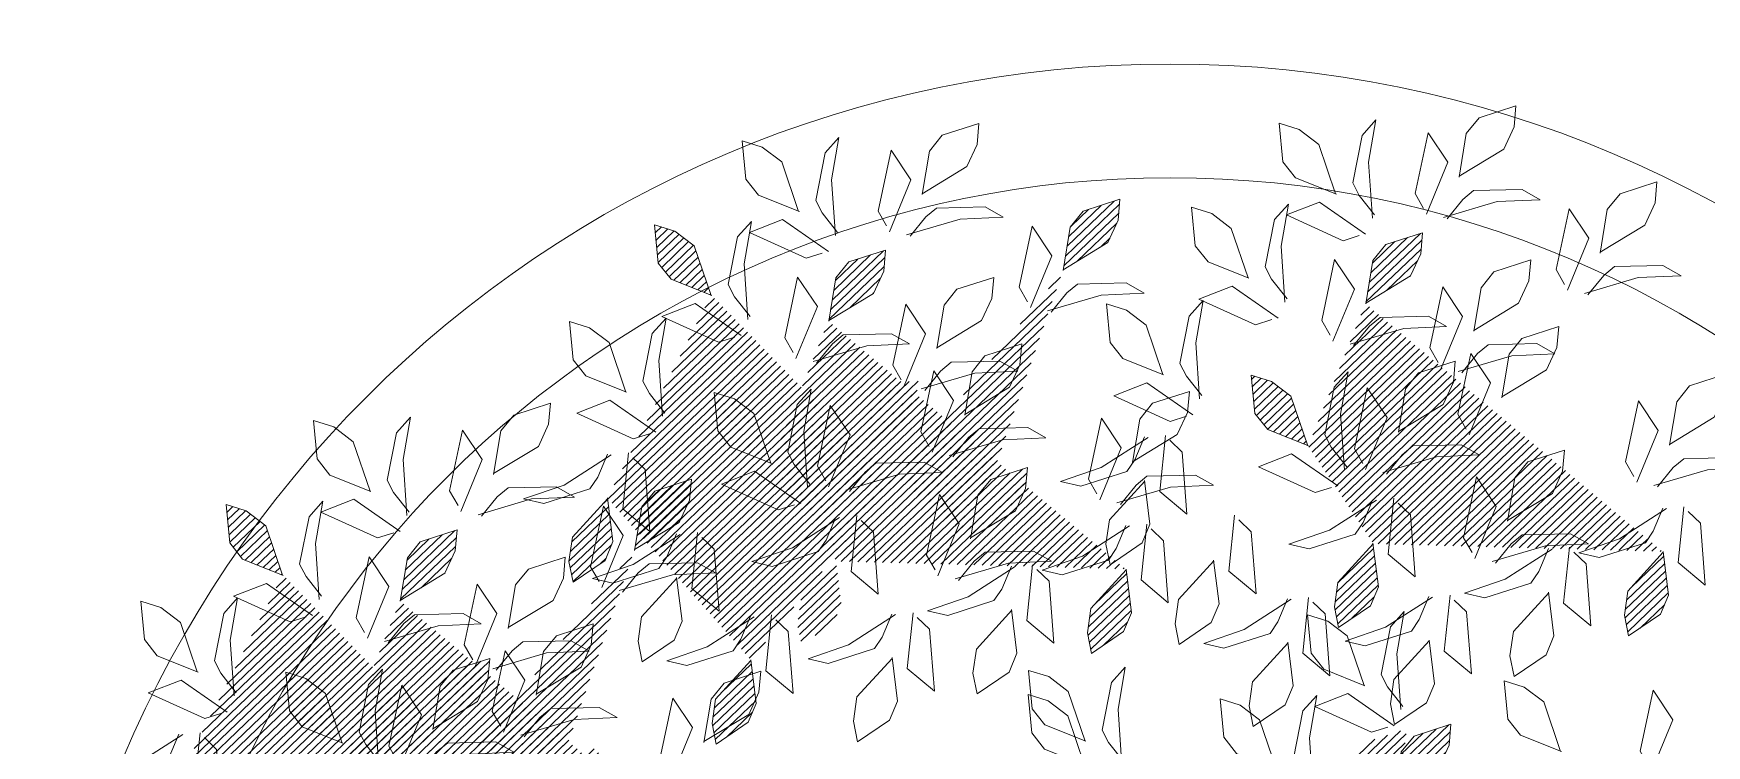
# Model space of a CAD drawing. Header units: millimetres. Extents: x 29001 to 40804, y -8833 to -5892.
# Drawn here: x 30751.63 to 30781.07, y -8587.97 to -8575.45 of the extents above; entities that cross this region are included whole.
import ezdxf

# ---------------------------------------------------------------- set-up
doc = ezdxf.new("R2010")
doc.units = ezdxf.units.MM
doc.layers.get('0').update_dxf_attribs({"lineweight": 0})
for name, color, linetype, lineweight in [('250', 250, 'Continuous', 0), ('Auto_Tefriş', 32, 'Continuous', 0), ('saksı', 180, 'Continuous', 0)]:
    doc.layers.add(name, color=color, linetype=linetype, lineweight=lineweight)
pattern_1 = [(45, (-1654802.583758, 54995.853821), (-0.0105615167031, 0.0105615167031), [])]
pattern_2 = [(45, (-1654801.513832, 54996.583929), (-0.0105615167031, 0.0105615167031), [])]

# ---------------------------------------------------------------- blocks, each defined once
blk = doc.blocks.new('U1')
at = {"lineweight": 0}
h = blk.add_hatch(dxfattribs=at)
h.set_pattern_fill('ANSI31', color=63, scale=0.11949, style=0)
h.set_pattern_definition(pattern_2)
edge = h.paths.add_edge_path()
edge.add_line((-2359702.9032, 78422.6832), (-2359702.8873, 78422.7934))
edge.add_line((-2359702.8873, 78422.7934), (-2359702.8553, 78422.8342))
edge.add_line((-2359702.8553, 78422.8342), (-2359702.763, 78422.8662))
edge.add_line((-2359702.763, 78422.8662), (-2359702.7665, 78422.8129))
edge.add_line((-2359702.7665, 78422.8129), (-2359702.7914, 78422.7562))
edge.add_line((-2359702.7914, 78422.7562), (-2359702.9032, 78422.6852))
edge.add_line((-2359703.1841, 78422.9027), (-2359703.1681, 78423.0129))
edge.add_line((-2359703.1681, 78423.0129), (-2359703.1362, 78423.0537))
edge.add_line((-2359703.1362, 78423.0537), (-2359703.0438, 78423.0856))
edge.add_line((-2359703.0438, 78423.0856), (-2359703.0474, 78423.0324))
edge.add_line((-2359703.0474, 78423.0324), (-2359703.0722, 78422.9756))
edge.add_line((-2359703.0722, 78422.9756), (-2359703.1841, 78422.9046))
edge.add_line((-2359703.5705, 78423.2847), (-2359703.6747, 78423.324))
edge.add_line((-2359703.6747, 78423.324), (-2359703.7077, 78423.364))
edge.add_line((-2359703.7077, 78423.364), (-2359703.719, 78423.461))
edge.add_line((-2359703.719, 78423.461), (-2359703.6678, 78423.4461))
edge.add_line((-2359703.6678, 78423.4461), (-2359703.6177, 78423.4096))
edge.add_line((-2359703.6177, 78423.4096), (-2359703.5725, 78423.2851))
edge.add_line((-2359703.8238, 78422.7678), (-2359703.808, 78422.6575))
edge.add_line((-2359703.808, 78422.6575), (-2359703.8271, 78422.6093))
edge.add_line((-2359703.8271, 78422.6093), (-2359703.9067, 78422.5527))
edge.add_line((-2359703.9067, 78422.5527), (-2359703.9183, 78422.6047))
edge.add_line((-2359703.9183, 78422.6047), (-2359703.9105, 78422.6662))
edge.add_line((-2359703.9105, 78422.6662), (-2359703.8232, 78422.7659))
edge.add_line((-2359703.4534, 78422.3657), (-2359703.4376, 78422.2554))
edge.add_line((-2359703.4376, 78422.2554), (-2359703.4567, 78422.2072))
edge.add_line((-2359703.4567, 78422.2072), (-2359703.5363, 78422.1505))
edge.add_line((-2359703.5363, 78422.1505), (-2359703.5479, 78422.2026))
edge.add_line((-2359703.5479, 78422.2026), (-2359703.5401, 78422.2641))
edge.add_line((-2359703.5401, 78422.2641), (-2359703.4528, 78422.3638))
edge.add_line((-2359702.683, 78423.3664), (-2359702.667, 78423.4766))
edge.add_line((-2359702.667, 78423.4766), (-2359702.6351, 78423.5175))
edge.add_line((-2359702.6351, 78423.5175), (-2359702.5428, 78423.5494))
edge.add_line((-2359702.5428, 78423.5494), (-2359702.5463, 78423.4962))
edge.add_line((-2359702.5463, 78423.4962), (-2359702.5712, 78423.4394))
edge.add_line((-2359702.5712, 78423.4394), (-2359702.683, 78423.3684))
h = blk.add_hatch(dxfattribs=at)
h.set_pattern_fill('ANSI31', color=41, scale=0.11949, style=0)
h.set_pattern_definition([(45, (-1654800.15585, 54996.655911), (-0.0105615167031, 0.0105615167031), [])])
edge = h.paths.add_edge_path()
edge.add_line((-2359701.9156, 78423.2977), (-2359701.8996, 78423.4079))
edge.add_line((-2359701.8996, 78423.4079), (-2359701.8677, 78423.4488))
edge.add_line((-2359701.8677, 78423.4488), (-2359701.7754, 78423.4807))
edge.add_line((-2359701.7754, 78423.4807), (-2359701.7789, 78423.4275))
edge.add_line((-2359701.7789, 78423.4275), (-2359701.8038, 78423.3707))
edge.add_line((-2359701.8038, 78423.3707), (-2359701.9156, 78423.2997))
edge.add_line((-2359702.0529, 78422.9354), (-2359702.1571, 78422.9747))
edge.add_line((-2359702.1571, 78422.9747), (-2359702.1901, 78423.0147))
edge.add_line((-2359702.1901, 78423.0147), (-2359702.2014, 78423.1118))
edge.add_line((-2359702.2014, 78423.1118), (-2359702.1502, 78423.0968))
edge.add_line((-2359702.1502, 78423.0968), (-2359702.1001, 78423.0603))
edge.add_line((-2359702.1001, 78423.0603), (-2359702.0548, 78422.9358))
edge.add_line((-2359701.8847, 78422.693), (-2359701.8689, 78422.5827))
edge.add_line((-2359701.8689, 78422.5827), (-2359701.888, 78422.5345))
edge.add_line((-2359701.888, 78422.5345), (-2359701.9676, 78422.4778))
edge.add_line((-2359701.9676, 78422.4778), (-2359701.9792, 78422.5299))
edge.add_line((-2359701.9792, 78422.5299), (-2359701.9714, 78422.5914))
edge.add_line((-2359701.9714, 78422.5914), (-2359701.8841, 78422.6911))
edge.add_line((-2359701.1503, 78422.6866), (-2359701.1345, 78422.5763))
edge.add_line((-2359701.1345, 78422.5763), (-2359701.1537, 78422.5281))
edge.add_line((-2359701.1537, 78422.5281), (-2359701.2332, 78422.4714))
edge.add_line((-2359701.2332, 78422.4714), (-2359701.2449, 78422.5235))
edge.add_line((-2359701.2449, 78422.5235), (-2359701.237, 78422.585))
edge.add_line((-2359701.237, 78422.585), (-2359701.1497, 78422.6847))
h = blk.add_hatch(dxfattribs=at)
h.set_pattern_fill('ANSI31', color=41, scale=0.11949, style=0)
h.set_pattern_definition(pattern_2)
edge = h.paths.add_edge_path()
edge.add_line((-2359703.2736, 78423.2257), (-2359703.2576, 78423.336))
edge.add_line((-2359703.2576, 78423.336), (-2359703.2257, 78423.3768))
edge.add_line((-2359703.2257, 78423.3768), (-2359703.1333, 78423.4087))
edge.add_line((-2359703.1333, 78423.4087), (-2359703.1369, 78423.3555))
edge.add_line((-2359703.1369, 78423.3555), (-2359703.1617, 78423.2987))
edge.add_line((-2359703.1617, 78423.2987), (-2359703.2736, 78423.2277))
edge.add_line((-2359703.4109, 78422.8634), (-2359703.5151, 78422.9027))
edge.add_line((-2359703.5151, 78422.9027), (-2359703.5481, 78422.9427))
edge.add_line((-2359703.5481, 78422.9427), (-2359703.5594, 78423.0398))
edge.add_line((-2359703.5594, 78423.0398), (-2359703.5082, 78423.0248))
edge.add_line((-2359703.5082, 78423.0248), (-2359703.4581, 78422.9883))
edge.add_line((-2359703.4581, 78422.9883), (-2359703.4128, 78422.8638))
edge.add_line((-2359703.2427, 78422.621), (-2359703.2269, 78422.5107))
edge.add_line((-2359703.2269, 78422.5107), (-2359703.246, 78422.4625))
edge.add_line((-2359703.246, 78422.4625), (-2359703.3256, 78422.4059))
edge.add_line((-2359703.3256, 78422.4059), (-2359703.3372, 78422.4579))
edge.add_line((-2359703.3372, 78422.4579), (-2359703.3294, 78422.5194))
edge.add_line((-2359703.3294, 78422.5194), (-2359703.2421, 78422.6191))
edge.add_line((-2359702.5083, 78422.6146), (-2359702.4925, 78422.5043))
edge.add_line((-2359702.4925, 78422.5043), (-2359702.5117, 78422.4562))
edge.add_line((-2359702.5117, 78422.4562), (-2359702.5912, 78422.3995))
edge.add_line((-2359702.5912, 78422.3995), (-2359702.6028, 78422.4515))
edge.add_line((-2359702.6028, 78422.4515), (-2359702.595, 78422.513))
edge.add_line((-2359702.595, 78422.513), (-2359702.5077, 78422.6127))
at = {"lineweight": 0, "true_color": 0x6c822b}
h = blk.add_hatch(dxfattribs=at)
h.set_pattern_fill('ANSI31', color=67, scale=0.11949, style=0)
h.set_pattern_definition(pattern_1)
edge = h.paths.add_edge_path()
edge.add_line((-2359703.9731, 78421.9531), (-2359703.9572, 78422.0633))
edge.add_line((-2359703.9572, 78422.0633), (-2359703.9252, 78422.1041))
edge.add_line((-2359703.9252, 78422.1041), (-2359703.8329, 78422.1361))
edge.add_line((-2359703.8329, 78422.1361), (-2359703.8364, 78422.0828))
edge.add_line((-2359703.8364, 78422.0828), (-2359703.8613, 78422.0261))
edge.add_line((-2359703.8613, 78422.0261), (-2359703.9732, 78421.9551))
edge.add_line((-2359704.254, 78422.1725), (-2359704.2381, 78422.2828))
edge.add_line((-2359704.2381, 78422.2828), (-2359704.2061, 78422.3236))
edge.add_line((-2359704.2061, 78422.3236), (-2359704.1138, 78422.3555))
edge.add_line((-2359704.1138, 78422.3555), (-2359704.1173, 78422.3023))
edge.add_line((-2359704.1173, 78422.3023), (-2359704.1422, 78422.2455))
edge.add_line((-2359704.1422, 78422.2455), (-2359704.254, 78422.1745))
edge.add_line((-2359704.6405, 78422.5546), (-2359704.7447, 78422.5939))
edge.add_line((-2359704.7447, 78422.5939), (-2359704.7776, 78422.6339))
edge.add_line((-2359704.7776, 78422.6339), (-2359704.789, 78422.7309))
edge.add_line((-2359704.789, 78422.7309), (-2359704.7377, 78422.716))
edge.add_line((-2359704.7377, 78422.716), (-2359704.6876, 78422.6795))
edge.add_line((-2359704.6876, 78422.6795), (-2359704.6424, 78422.555))
edge.add_line((-2359704.8937, 78422.0377), (-2359704.8779, 78421.9274))
edge.add_line((-2359704.8779, 78421.9274), (-2359704.897, 78421.8792))
edge.add_line((-2359704.897, 78421.8792), (-2359704.9766, 78421.8225))
edge.add_line((-2359704.9766, 78421.8225), (-2359704.9882, 78421.8746))
edge.add_line((-2359704.9882, 78421.8746), (-2359704.9804, 78421.9361))
edge.add_line((-2359704.9804, 78421.9361), (-2359704.8931, 78422.0358))
edge.add_line((-2359704.5233, 78421.6356), (-2359704.5075, 78421.5253))
edge.add_line((-2359704.5075, 78421.5253), (-2359704.5267, 78421.4771))
edge.add_line((-2359704.5267, 78421.4771), (-2359704.6062, 78421.4204))
edge.add_line((-2359704.6062, 78421.4204), (-2359704.6178, 78421.4725))
edge.add_line((-2359704.6178, 78421.4725), (-2359704.61, 78421.534))
edge.add_line((-2359704.61, 78421.534), (-2359704.5227, 78421.6337))
edge.add_line((-2359703.7529, 78422.6363), (-2359703.737, 78422.7465))
edge.add_line((-2359703.737, 78422.7465), (-2359703.705, 78422.7873))
edge.add_line((-2359703.705, 78422.7873), (-2359703.6127, 78422.8193))
edge.add_line((-2359703.6127, 78422.8193), (-2359703.6162, 78422.7661))
edge.add_line((-2359703.6162, 78422.7661), (-2359703.6411, 78422.7093))
edge.add_line((-2359703.6411, 78422.7093), (-2359703.753, 78422.6383))
h = blk.add_hatch(dxfattribs=at)
h.set_pattern_fill('ANSI31', color=67, scale=0.11949, style=0)
h.set_pattern_definition(pattern_1)
edge = h.paths.add_edge_path()
edge.add_line((-2359704.3435, 78422.4956), (-2359704.3275, 78422.6059))
edge.add_line((-2359704.3275, 78422.6059), (-2359704.2956, 78422.6467))
edge.add_line((-2359704.2956, 78422.6467), (-2359704.2033, 78422.6786))
edge.add_line((-2359704.2033, 78422.6786), (-2359704.2068, 78422.6254))
edge.add_line((-2359704.2068, 78422.6254), (-2359704.2317, 78422.5686))
edge.add_line((-2359704.2317, 78422.5686), (-2359704.3435, 78422.4976))
edge.add_line((-2359704.4808, 78422.1333), (-2359704.585, 78422.1726))
edge.add_line((-2359704.585, 78422.1726), (-2359704.618, 78422.2126))
edge.add_line((-2359704.618, 78422.2126), (-2359704.6293, 78422.3097))
edge.add_line((-2359704.6293, 78422.3097), (-2359704.5781, 78422.2947))
edge.add_line((-2359704.5781, 78422.2947), (-2359704.528, 78422.2582))
edge.add_line((-2359704.528, 78422.2582), (-2359704.4827, 78422.1337))
edge.add_line((-2359704.3126, 78421.8909), (-2359704.2968, 78421.7806))
edge.add_line((-2359704.2968, 78421.7806), (-2359704.3159, 78421.7324))
edge.add_line((-2359704.3159, 78421.7324), (-2359704.3955, 78421.6757))
edge.add_line((-2359704.3955, 78421.6757), (-2359704.4071, 78421.7278))
edge.add_line((-2359704.4071, 78421.7278), (-2359704.3993, 78421.7893))
edge.add_line((-2359704.3993, 78421.7893), (-2359704.312, 78421.889))
edge.add_line((-2359703.5782, 78421.8845), (-2359703.5624, 78421.7742))
edge.add_line((-2359703.5624, 78421.7742), (-2359703.5816, 78421.7261))
edge.add_line((-2359703.5816, 78421.7261), (-2359703.6612, 78421.6694))
edge.add_line((-2359703.6612, 78421.6694), (-2359703.6728, 78421.7214))
edge.add_line((-2359703.6728, 78421.7214), (-2359703.6649, 78421.7829))
edge.add_line((-2359703.6649, 78421.7829), (-2359703.5776, 78421.8826))
h = blk.add_hatch(dxfattribs=at)
h.set_pattern_fill('ANSI31', color=67, scale=0.1194899213, style=0)
edge = h.paths.add_edge_path()
edge.add_line((-2359701.4478, 78421.5133), (-2359701.4319, 78421.6236))
edge.add_line((-2359701.4319, 78421.6236), (-2359701.3999, 78421.6644))
edge.add_line((-2359701.3999, 78421.6644), (-2359701.3076, 78421.6963))
edge.add_line((-2359701.3076, 78421.6963), (-2359701.3111, 78421.6431))
edge.add_line((-2359701.3111, 78421.6431), (-2359701.336, 78421.5863))
edge.add_line((-2359701.336, 78421.5863), (-2359701.4478, 78421.5153))
edge.add_line((-2359701.7287, 78421.7328), (-2359701.7127, 78421.843))
edge.add_line((-2359701.7127, 78421.843), (-2359701.6808, 78421.8839))
edge.add_line((-2359701.6808, 78421.8839), (-2359701.5885, 78421.9158))
edge.add_line((-2359701.5885, 78421.9158), (-2359701.592, 78421.8626))
edge.add_line((-2359701.592, 78421.8626), (-2359701.6169, 78421.8058))
edge.add_line((-2359701.6169, 78421.8058), (-2359701.7287, 78421.7348))
edge.add_line((-2359702.1151, 78422.1148), (-2359702.2194, 78422.1541))
edge.add_line((-2359702.2194, 78422.1541), (-2359702.2523, 78422.1941))
edge.add_line((-2359702.2523, 78422.1941), (-2359702.2636, 78422.2912))
edge.add_line((-2359702.2636, 78422.2912), (-2359702.2124, 78422.2763))
edge.add_line((-2359702.2124, 78422.2763), (-2359702.1623, 78422.2398))
edge.add_line((-2359702.1623, 78422.2398), (-2359702.1171, 78422.1152))
edge.add_line((-2359702.3684, 78421.5979), (-2359702.3526, 78421.4877))
edge.add_line((-2359702.3526, 78421.4877), (-2359702.3717, 78421.4395))
edge.add_line((-2359702.3717, 78421.4395), (-2359702.4513, 78421.3828))
edge.add_line((-2359702.4513, 78421.3828), (-2359702.4629, 78421.4349))
edge.add_line((-2359702.4629, 78421.4349), (-2359702.4551, 78421.4964))
edge.add_line((-2359702.4551, 78421.4964), (-2359702.3678, 78421.596))
edge.add_line((-2359701.998, 78421.1958), (-2359701.9822, 78421.0856))
edge.add_line((-2359701.9822, 78421.0856), (-2359702.0014, 78421.0374))
edge.add_line((-2359702.0014, 78421.0374), (-2359702.0809, 78420.9807))
edge.add_line((-2359702.0809, 78420.9807), (-2359702.0925, 78421.0328))
edge.add_line((-2359702.0925, 78421.0328), (-2359702.0847, 78421.0943))
edge.add_line((-2359702.0847, 78421.0943), (-2359701.9974, 78421.1939))
edge.add_line((-2359701.2276, 78422.1966), (-2359701.2117, 78422.3068))
edge.add_line((-2359701.2117, 78422.3068), (-2359701.1797, 78422.3476))
edge.add_line((-2359701.1797, 78422.3476), (-2359701.0874, 78422.3796))
edge.add_line((-2359701.0874, 78422.3796), (-2359701.0909, 78422.3263))
edge.add_line((-2359701.0909, 78422.3263), (-2359701.1158, 78422.2695))
edge.add_line((-2359701.1158, 78422.2695), (-2359701.2276, 78422.1985))
at = {"lineweight": 0}
h = blk.add_hatch(dxfattribs=at)
h.set_pattern_fill('ANSI31', color=41, scale=0.11949, style=0)
h.set_pattern_definition([(45, (-1654800.058448, 54995.414081), (-0.0105615167031, 0.0105615167031), [])])
edge = h.paths.add_edge_path()
edge.add_line((-2359701.8182, 78422.0559), (-2359701.8022, 78422.1661))
edge.add_line((-2359701.8022, 78422.1661), (-2359701.7703, 78422.2069))
edge.add_line((-2359701.7703, 78422.2069), (-2359701.678, 78422.2389))
edge.add_line((-2359701.678, 78422.2389), (-2359701.6815, 78422.1856))
edge.add_line((-2359701.6815, 78422.1856), (-2359701.7064, 78422.1288))
edge.add_line((-2359701.7064, 78422.1288), (-2359701.8182, 78422.0579))
edge.add_line((-2359701.9555, 78421.6936), (-2359702.0597, 78421.7329))
edge.add_line((-2359702.0597, 78421.7329), (-2359702.0927, 78421.7729))
edge.add_line((-2359702.0927, 78421.7729), (-2359702.104, 78421.8699))
edge.add_line((-2359702.104, 78421.8699), (-2359702.0528, 78421.855))
edge.add_line((-2359702.0528, 78421.855), (-2359702.0027, 78421.8185))
edge.add_line((-2359702.0027, 78421.8185), (-2359701.9574, 78421.694))
edge.add_line((-2359701.7873, 78421.4511), (-2359701.7715, 78421.3409))
edge.add_line((-2359701.7715, 78421.3409), (-2359701.7906, 78421.2927))
edge.add_line((-2359701.7906, 78421.2927), (-2359701.8702, 78421.236))
edge.add_line((-2359701.8702, 78421.236), (-2359701.8818, 78421.2881))
edge.add_line((-2359701.8818, 78421.2881), (-2359701.874, 78421.3496))
edge.add_line((-2359701.874, 78421.3496), (-2359701.7867, 78421.4492))
edge.add_line((-2359701.0529, 78421.4447), (-2359701.0371, 78421.3345))
edge.add_line((-2359701.0371, 78421.3345), (-2359701.0563, 78421.2863))
edge.add_line((-2359701.0563, 78421.2863), (-2359701.1358, 78421.2296))
edge.add_line((-2359701.1358, 78421.2296), (-2359701.1475, 78421.2817))
edge.add_line((-2359701.1475, 78421.2817), (-2359701.1396, 78421.3432))
edge.add_line((-2359701.1396, 78421.3432), (-2359701.0523, 78421.4429))
h = blk.add_hatch(dxfattribs=at)
h.set_pattern_fill('ANSI31', color=63, scale=0.11949, style=0)
h.set_pattern_definition([(45, (-1654800.761517, 54995.259077), (-0.0105615167031, 0.0105615167031), [])])
edge = h.paths.add_edge_path()
edge.add_line((-2359702.1509, 78421.3583), (-2359702.1349, 78421.4686))
edge.add_line((-2359702.1349, 78421.4686), (-2359702.103, 78421.5094))
edge.add_line((-2359702.103, 78421.5094), (-2359702.0107, 78421.5413))
edge.add_line((-2359702.0107, 78421.5413), (-2359702.0142, 78421.4881))
edge.add_line((-2359702.0142, 78421.4881), (-2359702.0391, 78421.4313))
edge.add_line((-2359702.0391, 78421.4313), (-2359702.1509, 78421.3603))
edge.add_line((-2359702.4318, 78421.5778), (-2359702.4158, 78421.688))
edge.add_line((-2359702.4158, 78421.688), (-2359702.3839, 78421.7289))
edge.add_line((-2359702.3839, 78421.7289), (-2359702.2915, 78421.7608))
edge.add_line((-2359702.2915, 78421.7608), (-2359702.2951, 78421.7076))
edge.add_line((-2359702.2951, 78421.7076), (-2359702.3199, 78421.6508))
edge.add_line((-2359702.3199, 78421.6508), (-2359702.4318, 78421.5798))
edge.add_line((-2359702.8182, 78421.9598), (-2359702.9224, 78421.9991))
edge.add_line((-2359702.9224, 78421.9991), (-2359702.9554, 78422.0391))
edge.add_line((-2359702.9554, 78422.0391), (-2359702.9667, 78422.1362))
edge.add_line((-2359702.9667, 78422.1362), (-2359702.9155, 78422.1213))
edge.add_line((-2359702.9155, 78422.1213), (-2359702.8654, 78422.0847))
edge.add_line((-2359702.8654, 78422.0847), (-2359702.8201, 78421.9602))
edge.add_line((-2359703.0714, 78421.4429), (-2359703.0556, 78421.3327))
edge.add_line((-2359703.0556, 78421.3327), (-2359703.0748, 78421.2845))
edge.add_line((-2359703.0748, 78421.2845), (-2359703.1544, 78421.2278))
edge.add_line((-2359703.1544, 78421.2278), (-2359703.166, 78421.2799))
edge.add_line((-2359703.166, 78421.2799), (-2359703.1581, 78421.3414))
edge.add_line((-2359703.1581, 78421.3414), (-2359703.0709, 78421.441))
edge.add_line((-2359702.7011, 78421.0408), (-2359702.6853, 78420.9306))
edge.add_line((-2359702.6853, 78420.9306), (-2359702.7044, 78420.8824))
edge.add_line((-2359702.7044, 78420.8824), (-2359702.784, 78420.8257))
edge.add_line((-2359702.784, 78420.8257), (-2359702.7956, 78420.8778))
edge.add_line((-2359702.7956, 78420.8778), (-2359702.7878, 78420.9393))
edge.add_line((-2359702.7878, 78420.9393), (-2359702.7005, 78421.0389))
edge.add_line((-2359701.9307, 78422.0416), (-2359701.9147, 78422.1518))
edge.add_line((-2359701.9147, 78422.1518), (-2359701.8828, 78422.1926))
edge.add_line((-2359701.8828, 78422.1926), (-2359701.7904, 78422.2245))
edge.add_line((-2359701.7904, 78422.2245), (-2359701.794, 78422.1713))
edge.add_line((-2359701.794, 78422.1713), (-2359701.8189, 78422.1145))
edge.add_line((-2359701.8189, 78422.1145), (-2359701.9307, 78422.0435))
h = blk.add_hatch(dxfattribs=at)
h.set_pattern_fill('ANSI31', color=63, scale=0.11949, style=0)
h.set_pattern_definition([(45, (-1654799.55744, 54995.25762), (-0.0105615167031, 0.0105615167031), [])])
edge = h.paths.add_edge_path()
edge.add_line((-2359700.9468, 78421.3569), (-2359700.9309, 78421.4671))
edge.add_line((-2359700.9309, 78421.4671), (-2359700.8989, 78421.5079))
edge.add_line((-2359700.8989, 78421.5079), (-2359700.8066, 78421.5399))
edge.add_line((-2359700.8066, 78421.5399), (-2359700.8101, 78421.4866))
edge.add_line((-2359700.8101, 78421.4866), (-2359700.835, 78421.4298))
edge.add_line((-2359700.835, 78421.4298), (-2359700.9468, 78421.3589))
edge.add_line((-2359701.2277, 78421.5763), (-2359701.2117, 78421.6866))
edge.add_line((-2359701.2117, 78421.6866), (-2359701.1798, 78421.7274))
edge.add_line((-2359701.1798, 78421.7274), (-2359701.0874, 78421.7593))
edge.add_line((-2359701.0874, 78421.7593), (-2359701.091, 78421.7061))
edge.add_line((-2359701.091, 78421.7061), (-2359701.1159, 78421.6493))
edge.add_line((-2359701.1159, 78421.6493), (-2359701.2277, 78421.5783))
edge.add_line((-2359701.6141, 78421.9584), (-2359701.7183, 78421.9977))
edge.add_line((-2359701.7183, 78421.9977), (-2359701.7513, 78422.0377))
edge.add_line((-2359701.7513, 78422.0377), (-2359701.7626, 78422.1347))
edge.add_line((-2359701.7626, 78422.1347), (-2359701.7114, 78422.1198))
edge.add_line((-2359701.7114, 78422.1198), (-2359701.6613, 78422.0833))
edge.add_line((-2359701.6613, 78422.0833), (-2359701.6161, 78421.9588))
edge.add_line((-2359701.8674, 78421.4415), (-2359701.8516, 78421.3312))
edge.add_line((-2359701.8516, 78421.3312), (-2359701.8707, 78421.283))
edge.add_line((-2359701.8707, 78421.283), (-2359701.9503, 78421.2263))
edge.add_line((-2359701.9503, 78421.2263), (-2359701.9619, 78421.2784))
edge.add_line((-2359701.9619, 78421.2784), (-2359701.9541, 78421.3399))
edge.add_line((-2359701.9541, 78421.3399), (-2359701.8668, 78421.4396))
edge.add_line((-2359701.497, 78421.0393), (-2359701.4812, 78420.9291))
edge.add_line((-2359701.4812, 78420.9291), (-2359701.5003, 78420.8809))
edge.add_line((-2359701.5003, 78420.8809), (-2359701.5799, 78420.8242))
edge.add_line((-2359701.5799, 78420.8242), (-2359701.5915, 78420.8763))
edge.add_line((-2359701.5915, 78420.8763), (-2359701.5837, 78420.9378))
edge.add_line((-2359701.5837, 78420.9378), (-2359701.4964, 78421.0375))
edge.add_line((-2359700.7266, 78422.0401), (-2359700.7107, 78422.1503))
edge.add_line((-2359700.7107, 78422.1503), (-2359700.6787, 78422.1911))
edge.add_line((-2359700.6787, 78422.1911), (-2359700.5864, 78422.2231))
edge.add_line((-2359700.5864, 78422.2231), (-2359700.5899, 78422.1698))
edge.add_line((-2359700.5899, 78422.1698), (-2359700.6148, 78422.1131))
edge.add_line((-2359700.6148, 78422.1131), (-2359700.7266, 78422.0421))
at = {"color": 67, "lineweight": 0, "true_color": 0x6c822b}
for points in [[(-2359703.0437, 78423.5513), (-2359703.0277, 78423.6615), (-2359702.9958, 78423.7023), (-2359702.9035, 78423.7342), (-2359702.907, 78423.681), (-2359702.9319, 78423.6242), (-2359703.0437, 78423.5532)], [(-2359703.3534, 78423.5017), (-2359703.4576, 78423.541), (-2359703.4906, 78423.581), (-2359703.5019, 78423.678), (-2359703.4507, 78423.6631), (-2359703.4006, 78423.6266), (-2359703.3554, 78423.5021)], [(-2359701.7141, 78423.517), (-2359701.6751, 78423.5666), (-2359701.6484, 78423.5897), (-2359701.5259, 78423.595), (-2359701.4798, 78423.5702), (-2359701.5881, 78423.5631), (-2359701.723, 78423.5205)], [(-2359702.683, 78423.3664), (-2359702.667, 78423.4766), (-2359702.6351, 78423.5175), (-2359702.5428, 78423.5494), (-2359702.5463, 78423.4962), (-2359702.5712, 78423.4394), (-2359702.683, 78423.3684)], [(-2359702.1149, 78423.306), (-2359702.155, 78423.3549), (-2359702.1718, 78423.3858), (-2359702.1506, 78423.5066), (-2359702.1164, 78423.5463), (-2359702.1328, 78423.439), (-2359702.1203, 78423.2981)], [(-2359701.9354, 78423.47), (-2359701.9761, 78423.4563), (-2359702.1207, 78423.5184), (-2359702.0377, 78423.5528), (-2359701.9194, 78423.474)], [(-2359702.2125, 78423.3567), (-2359702.3168, 78423.396), (-2359702.3497, 78423.436), (-2359702.361, 78423.533), (-2359702.3098, 78423.5181), (-2359702.2597, 78423.4816), (-2359702.2145, 78423.3571)], [(-2359701.9156, 78423.2977), (-2359701.8996, 78423.4079), (-2359701.8677, 78423.4488), (-2359701.7754, 78423.4807), (-2359701.7789, 78423.4275), (-2359701.8038, 78423.3707), (-2359701.9156, 78423.2997)], [(-2359702.0039, 78423.2167), (-2359702.026, 78423.2536), (-2359701.9966, 78423.4081), (-2359701.945, 78423.3345), (-2359701.9966, 78423.202)], [(-2359703.3619, 78423.1448), (-2359703.384, 78423.1816), (-2359703.3546, 78423.3361), (-2359703.303, 78423.2625), (-2359703.3546, 78423.13)], [(-2359702.9985, 78423.1624), (-2359702.9825, 78423.2726), (-2359702.9506, 78423.3134), (-2359702.8583, 78423.3453), (-2359702.8618, 78423.2921), (-2359702.8867, 78423.2353), (-2359702.9985, 78423.1643)], [(-2359702.7114, 78423.2601), (-2359702.6724, 78423.3098), (-2359702.6457, 78423.3329), (-2359702.5232, 78423.3382), (-2359702.4771, 78423.3134), (-2359702.5854, 78423.3063), (-2359702.7203, 78423.2637)], [(-2359702.1525, 78423.2529), (-2359702.1932, 78423.2393), (-2359702.3378, 78423.3013), (-2359702.2548, 78423.3358), (-2359702.1365, 78423.257)], [(-2359701.7289, 78423.1534), (-2359701.751, 78423.1902), (-2359701.7215, 78423.3447), (-2359701.67, 78423.2711), (-2359701.7215, 78423.1387)], [(-2359702.3256, 78423.0571), (-2359702.3657, 78423.1059), (-2359702.3825, 78423.1369), (-2359702.3613, 78423.2577), (-2359702.3271, 78423.2974), (-2359702.3435, 78423.1901), (-2359702.331, 78423.0492)], [(-2359703.0868, 78423.0814), (-2359703.1089, 78423.1182), (-2359703.0795, 78423.2728), (-2359703.0279, 78423.1992), (-2359703.0795, 78423.0667)], [(-2359702.4233, 78423.1077), (-2359702.5275, 78423.1471), (-2359702.5605, 78423.1871), (-2359702.5718, 78423.2841), (-2359702.5205, 78423.2692), (-2359702.4704, 78423.2327), (-2359702.4252, 78423.1081)], [(-2359701.944, 78423.1914), (-2359701.905, 78423.2411), (-2359701.8783, 78423.2642), (-2359701.7558, 78423.2695), (-2359701.7097, 78423.2447), (-2359701.818, 78423.2376), (-2359701.9529, 78423.195)], [(-2359701.5663, 78423.0674), (-2359701.5503, 78423.1776), (-2359701.5184, 78423.2184), (-2359701.426, 78423.2504), (-2359701.4296, 78423.1971), (-2359701.4544, 78423.1403), (-2359701.5663, 78423.0694)], [(-2359703.7813, 78423.0358), (-2359703.8855, 78423.0751), (-2359703.9184, 78423.1151), (-2359703.9298, 78423.2121), (-2359703.8785, 78423.1972), (-2359703.8284, 78423.1607), (-2359703.7832, 78423.0362)], [(-2359701.6689, 78423.1281), (-2359701.6299, 78423.1777), (-2359701.6033, 78423.2008), (-2359701.4807, 78423.2061), (-2359701.4346, 78423.1813), (-2359701.5429, 78423.1742), (-2359701.6778, 78423.1316)], [(-2359703.302, 78423.1194), (-2359703.2629, 78423.1691), (-2359703.2363, 78423.1922), (-2359703.1138, 78423.1975), (-2359703.0676, 78423.1727), (-2359703.1759, 78423.1656), (-2359703.3109, 78423.123)], [(-2359702.9242, 78422.9954), (-2359702.9083, 78423.1056), (-2359702.8763, 78423.1465), (-2359702.784, 78423.1784), (-2359702.7876, 78423.1252), (-2359702.8124, 78423.0684), (-2359702.9243, 78422.9974)], [(-2359701.6546, 78422.9864), (-2359701.6767, 78423.0232), (-2359701.6473, 78423.1778), (-2359701.5957, 78423.1042), (-2359701.6473, 78422.9717)], [(-2359703.0269, 78423.0561), (-2359702.9879, 78423.1058), (-2359702.9612, 78423.1288), (-2359702.8387, 78423.1342), (-2359702.7926, 78423.1093), (-2359702.9009, 78423.1022), (-2359703.0358, 78423.0596)], [(-2359701.9552, 78422.8847), (-2359701.9954, 78422.9336), (-2359702.0121, 78422.9646), (-2359701.991, 78423.0853), (-2359701.9568, 78423.1251), (-2359701.9732, 78423.0178), (-2359701.9606, 78422.8768)], [(-2359701.8261, 78422.9746), (-2359701.8101, 78423.0849), (-2359701.7782, 78423.1257), (-2359701.6859, 78423.1576), (-2359701.6894, 78423.1044), (-2359701.7143, 78423.0476), (-2359701.8261, 78422.9766)], [(-2359701.1394, 78422.9561), (-2359701.1235, 78423.0663), (-2359701.0915, 78423.1071), (-2359700.9992, 78423.1391), (-2359701.0027, 78423.0858), (-2359701.0276, 78423.029), (-2359701.1395, 78422.9581)], [(-2359703.0126, 78422.9144), (-2359703.0347, 78422.9512), (-2359703.0052, 78423.1058), (-2359702.9537, 78423.0322), (-2359703.0052, 78422.8997)], [(-2359702.3632, 78423.004), (-2359702.4039, 78422.9904), (-2359702.5485, 78423.0524), (-2359702.4656, 78423.0869), (-2359702.3473, 78423.008)], [(-2359702.0529, 78422.9354), (-2359702.1571, 78422.9747), (-2359702.1901, 78423.0147), (-2359702.2014, 78423.1118), (-2359702.1502, 78423.0968), (-2359702.1001, 78423.0603), (-2359702.0548, 78422.9358)], [(-2359701.9144, 78422.8937), (-2359701.9365, 78422.9305), (-2359701.9071, 78423.085), (-2359701.8555, 78423.0114), (-2359701.9071, 78422.8789)], [(-2359703.3132, 78422.8128), (-2359703.3533, 78422.8616), (-2359703.3701, 78422.8926), (-2359703.3489, 78423.0134), (-2359703.3147, 78423.0531), (-2359703.3311, 78422.9458), (-2359703.3186, 78422.8049)], [(-2359702.4974, 78422.8841), (-2359702.4815, 78422.9943), (-2359702.4495, 78423.0352), (-2359702.3572, 78423.0671), (-2359702.3607, 78423.0139), (-2359702.3856, 78422.9571), (-2359702.4974, 78422.8861)], [(-2359701.2278, 78422.8751), (-2359701.2499, 78422.9119), (-2359701.2204, 78423.0665), (-2359701.1689, 78422.9929), (-2359701.2204, 78422.8604)], [(-2359703.2724, 78422.8217), (-2359703.2945, 78422.8585), (-2359703.2651, 78423.0131), (-2359703.2135, 78422.9395), (-2359703.2651, 78422.807)], [(-2359702.5858, 78422.8031), (-2359702.6079, 78422.8399), (-2359702.5784, 78422.9945), (-2359702.5269, 78422.9209), (-2359702.5784, 78422.7884)], [(-2359702.9527, 78422.8891), (-2359702.9136, 78422.9388), (-2359702.887, 78422.9619), (-2359702.7645, 78422.9672), (-2359702.7183, 78422.9424), (-2359702.8266, 78422.9353), (-2359702.9616, 78422.8927)], [(-2359702.4038, 78422.9424), (-2359702.3723, 78422.9133), (-2359702.3569, 78422.7567), (-2359702.4271, 78422.8128), (-2359702.4151, 78422.9544)], [(-2359702.4685, 78422.9497), (-2359702.4919, 78422.8911), (-2359702.511, 78422.8614), (-2359702.627, 78422.8217), (-2359702.6783, 78422.8326), (-2359702.5764, 78422.8699), (-2359702.459, 78422.9488)], [(-2359701.9929, 78422.8317), (-2359702.0336, 78422.818), (-2359702.1782, 78422.8801), (-2359702.0952, 78422.9146), (-2359701.9769, 78422.8357)], [(-2359701.8545, 78422.8684), (-2359701.8155, 78422.918), (-2359701.7888, 78422.9411), (-2359701.6663, 78422.9464), (-2359701.6202, 78422.9216), (-2359701.7285, 78422.9145), (-2359701.8634, 78422.8719)], [(-2359701.5452, 78422.7552), (-2359701.5293, 78422.8654), (-2359701.4973, 78422.9062), (-2359701.405, 78422.9382), (-2359701.4085, 78422.8849), (-2359701.4334, 78422.8281), (-2359701.5452, 78422.7572)], [(-2359701.1679, 78422.8498), (-2359701.1288, 78422.8995), (-2359701.1022, 78422.9226), (-2359700.9797, 78422.9279), (-2359700.9335, 78422.903), (-2359701.0418, 78422.8959), (-2359701.1767, 78422.8534)], [(-2359703.2125, 78422.7964), (-2359703.1735, 78422.8461), (-2359703.1468, 78422.8691), (-2359703.0243, 78422.8745), (-2359702.9781, 78422.8496), (-2359703.0865, 78422.8425), (-2359703.2214, 78422.7999)], [(-2359702.9032, 78422.6832), (-2359702.8873, 78422.7934), (-2359702.8553, 78422.8342), (-2359702.763, 78422.8662), (-2359702.7665, 78422.8129), (-2359702.7914, 78422.7562), (-2359702.9032, 78422.6852)], [(-2359702.4658, 78422.8398), (-2359702.45, 78422.7295), (-2359702.4691, 78422.6813), (-2359702.5487, 78422.6246), (-2359702.5603, 78422.6767), (-2359702.5525, 78422.7382), (-2359702.4652, 78422.8379)], [(-2359702.5259, 78422.7778), (-2359702.4868, 78422.8275), (-2359702.4602, 78422.8506), (-2359702.3376, 78422.8559), (-2359702.2915, 78422.8311), (-2359702.3998, 78422.824), (-2359702.5347, 78422.7814)], [(-2359704.142, 78422.7149), (-2359704.103, 78422.7646), (-2359704.0764, 78422.7876), (-2359703.9538, 78422.7929), (-2359703.9077, 78422.7681), (-2359704.016, 78422.761), (-2359704.1509, 78422.7184)], [(-2359703.7529, 78422.6363), (-2359703.737, 78422.7465), (-2359703.705, 78422.7873), (-2359703.6127, 78422.8193), (-2359703.6162, 78422.7661), (-2359703.6411, 78422.7093), (-2359703.753, 78422.6383)], [(-2359702.9916, 78422.6022), (-2359703.0136, 78422.639), (-2359702.9842, 78422.7936), (-2359702.9326, 78422.72), (-2359702.9842, 78422.5875)], [(-2359701.8874, 78422.8029), (-2359701.9108, 78422.7442), (-2359701.9299, 78422.7146), (-2359702.0459, 78422.6749), (-2359702.0972, 78422.6857), (-2359701.9953, 78422.7231), (-2359701.8779, 78422.802)], [(-2359701.8227, 78422.7956), (-2359701.7912, 78422.7665), (-2359701.7758, 78422.6099), (-2359701.846, 78422.666), (-2359701.834, 78422.8076)], [(-2359701.153, 78422.7966), (-2359701.1765, 78422.7379), (-2359701.1955, 78422.7082), (-2359701.3116, 78422.6686), (-2359701.3629, 78422.6794), (-2359701.261, 78422.7167), (-2359701.1435, 78422.7957)], [(-2359701.0884, 78422.7892), (-2359701.0568, 78422.7601), (-2359701.0415, 78422.6035), (-2359701.1117, 78422.6596), (-2359701.0996, 78422.8012)], [(-2359704.5428, 78422.5039), (-2359704.5829, 78422.5528), (-2359704.5997, 78422.5837), (-2359704.5785, 78422.7045), (-2359704.5443, 78422.7442), (-2359704.5607, 78422.637), (-2359704.5482, 78422.496)], [(-2359704.3633, 78422.6679), (-2359704.404, 78422.6542), (-2359704.5486, 78422.7163), (-2359704.4656, 78422.7508), (-2359704.3473, 78422.6719)], [(-2359703.8238, 78422.7678), (-2359703.808, 78422.6575), (-2359703.8271, 78422.6093), (-2359703.9067, 78422.5527), (-2359703.9183, 78422.6047), (-2359703.9105, 78422.6662), (-2359703.8232, 78422.7659)], [(-2359703.8413, 78422.5553), (-2359703.8634, 78422.5921), (-2359703.8339, 78422.7467), (-2359703.7824, 78422.6731), (-2359703.8339, 78422.5406)], [(-2359702.225, 78422.7445), (-2359702.1935, 78422.7154), (-2359702.1781, 78422.5588), (-2359702.2483, 78422.6149), (-2359702.2363, 78422.7565)], [(-2359703.2454, 78422.731), (-2359703.2688, 78422.6723), (-2359703.2879, 78422.6426), (-2359703.4039, 78422.603), (-2359703.4552, 78422.6138), (-2359703.3533, 78422.6511), (-2359703.2358, 78422.7301)], [(-2359703.1807, 78422.7236), (-2359703.1492, 78422.6945), (-2359703.1338, 78422.5379), (-2359703.204, 78422.594), (-2359703.1919, 78422.7356)], [(-2359702.511, 78422.7246), (-2359702.5345, 78422.6659), (-2359702.5535, 78422.6362), (-2359702.6695, 78422.5966), (-2359702.7208, 78422.6074), (-2359702.6189, 78422.6447), (-2359702.5015, 78422.7237)], [(-2359702.4464, 78422.7172), (-2359702.4148, 78422.6881), (-2359702.3995, 78422.5315), (-2359702.4697, 78422.5876), (-2359702.4576, 78422.7292)], [(-2359701.5737, 78422.6489), (-2359701.5346, 78422.6986), (-2359701.508, 78422.7217), (-2359701.3855, 78422.727), (-2359701.3393, 78422.7021), (-2359701.4476, 78422.695), (-2359701.5825, 78422.6524)], [(-2359704.3435, 78422.4956), (-2359704.3275, 78422.6059), (-2359704.2956, 78422.6467), (-2359704.2033, 78422.6786), (-2359704.2068, 78422.6254), (-2359704.2317, 78422.5686), (-2359704.3435, 78422.4976)], [(-2359703.6477, 78422.6799), (-2359703.6711, 78422.6212), (-2359703.6902, 78422.5916), (-2359703.8062, 78422.5519), (-2359703.8575, 78422.5627), (-2359703.7556, 78422.6001), (-2359703.6381, 78422.679)], [(-2359703.583, 78422.6725), (-2359703.5515, 78422.6434), (-2359703.5361, 78422.4868), (-2359703.6063, 78422.5429), (-2359703.5942, 78422.6846)], [(-2359702.9316, 78422.5769), (-2359702.8926, 78422.6266), (-2359702.8659, 78422.6497), (-2359702.7434, 78422.655), (-2359702.6973, 78422.6302), (-2359702.8056, 78422.6231), (-2359702.9405, 78422.5805)], [(-2359701.8847, 78422.693), (-2359701.8689, 78422.5827), (-2359701.888, 78422.5345), (-2359701.9676, 78422.4778), (-2359701.9792, 78422.5299), (-2359701.9714, 78422.5914), (-2359701.8841, 78422.6911)], [(-2359701.4404, 78422.6881), (-2359701.4638, 78422.6294), (-2359701.4829, 78422.5997), (-2359701.5989, 78422.56), (-2359701.6502, 78422.5709), (-2359701.5483, 78422.6082), (-2359701.4309, 78422.6872)], [(-2359701.3758, 78422.6807), (-2359701.3442, 78422.6516), (-2359701.3288, 78422.495), (-2359701.3991, 78422.5511), (-2359701.387, 78422.6927)], [(-2359701.1503, 78422.6866), (-2359701.1345, 78422.5763), (-2359701.1537, 78422.5281), (-2359701.2332, 78422.4714), (-2359701.2449, 78422.5235), (-2359701.237, 78422.585), (-2359701.1497, 78422.6847)], [(-2359704.0684, 78422.4322), (-2359704.0525, 78422.5425), (-2359704.0205, 78422.5833), (-2359703.9282, 78422.6152), (-2359703.9317, 78422.562), (-2359703.9566, 78422.5052), (-2359704.0684, 78422.4342)], [(-2359702.7984, 78422.6161), (-2359702.8218, 78422.5574), (-2359702.8409, 78422.5277), (-2359702.9569, 78422.4881), (-2359703.0082, 78422.4989), (-2359702.9063, 78422.5362), (-2359702.7888, 78422.6152)], [(-2359702.7337, 78422.6087), (-2359702.7022, 78422.5796), (-2359702.6868, 78422.423), (-2359702.757, 78422.4791), (-2359702.745, 78422.6207)], [(-2359702.287, 78422.6419), (-2359702.2712, 78422.5316), (-2359702.2903, 78422.4835), (-2359702.3699, 78422.4268), (-2359702.3815, 78422.4789), (-2359702.3737, 78422.5403), (-2359702.2864, 78422.64)], [(-2359704.4319, 78422.4147), (-2359704.4539, 78422.4515), (-2359704.4245, 78422.606), (-2359704.3729, 78422.5324), (-2359704.4245, 78422.3999)], [(-2359703.7814, 78422.53), (-2359703.7423, 78422.5797), (-2359703.7157, 78422.6028), (-2359703.5932, 78422.6081), (-2359703.547, 78422.5833), (-2359703.6553, 78422.5762), (-2359703.7902, 78422.5336)], [(-2359703.645, 78422.5699), (-2359703.6292, 78422.4597), (-2359703.6483, 78422.4115), (-2359703.7279, 78422.3548), (-2359703.7395, 78422.4069), (-2359703.7317, 78422.4684), (-2359703.6444, 78422.568)], [(-2359701.4377, 78422.5781), (-2359701.4219, 78422.4678), (-2359701.441, 78422.4196), (-2359701.5206, 78422.3629), (-2359701.5322, 78422.415), (-2359701.5244, 78422.4765), (-2359701.4371, 78422.5762)], [(-2359704.5804, 78422.4509), (-2359704.6211, 78422.4372), (-2359704.7657, 78422.4993), (-2359704.6827, 78422.5337), (-2359704.5645, 78422.4549)], [(-2359704.1568, 78422.3513), (-2359704.1789, 78422.3881), (-2359704.1494, 78422.5427), (-2359704.0979, 78422.469), (-2359704.1494, 78422.3366)], [(-2359702.0981, 78422.5476), (-2359702.1216, 78422.4889), (-2359702.1406, 78422.4593), (-2359702.2566, 78422.4196), (-2359702.3079, 78422.4304), (-2359702.206, 78422.4678), (-2359702.0886, 78422.5467)], [(-2359702.0335, 78422.5402), (-2359702.0019, 78422.5112), (-2359701.9866, 78422.3546), (-2359702.0568, 78422.4106), (-2359702.0447, 78422.5523)], [(-2359701.7405, 78422.5604), (-2359701.764, 78422.5017), (-2359701.783, 78422.4721), (-2359701.899, 78422.4324), (-2359701.9503, 78422.4432), (-2359701.8484, 78422.4806), (-2359701.731, 78422.5595)], [(-2359701.6759, 78422.553), (-2359701.6443, 78422.5239), (-2359701.629, 78422.3673), (-2359701.6992, 78422.4234), (-2359701.6871, 78422.5651)], [(-2359704.7535, 78422.255), (-2359704.7936, 78422.3038), (-2359704.8104, 78422.3348), (-2359704.7892, 78422.4556), (-2359704.755, 78422.4953), (-2359704.7714, 78422.388), (-2359704.7589, 78422.2471)], [(-2359703.0985, 78422.4884), (-2359703.1219, 78422.4297), (-2359703.141, 78422.4001), (-2359703.257, 78422.3604), (-2359703.3083, 78422.3712), (-2359703.2064, 78422.4086), (-2359703.089, 78422.4875)], [(-2359703.0339, 78422.481), (-2359703.0023, 78422.452), (-2359702.9869, 78422.2954), (-2359703.0572, 78422.3514), (-2359703.0451, 78422.4931)], [(-2359702.7957, 78422.5061), (-2359702.7799, 78422.3958), (-2359702.799, 78422.3477), (-2359702.8786, 78422.291), (-2359702.8902, 78422.343), (-2359702.8824, 78422.4045), (-2359702.7951, 78422.5042)], [(-2359701.898, 78422.3319), (-2359702.0022, 78422.3712), (-2359702.0352, 78422.4112), (-2359702.0465, 78422.5082), (-2359701.9953, 78422.4933), (-2359701.9452, 78422.4568), (-2359701.9, 78422.3322)], [(-2359701.8004, 78422.2812), (-2359701.8405, 78422.33), (-2359701.8573, 78422.361), (-2359701.8361, 78422.4818), (-2359701.8019, 78422.5215), (-2359701.8183, 78422.4142), (-2359701.8057, 78422.2733)], [(-2359704.3719, 78422.3893), (-2359704.3329, 78422.439), (-2359704.3062, 78422.4621), (-2359704.1837, 78422.4674), (-2359704.1376, 78422.4426), (-2359704.2459, 78422.4355), (-2359704.3808, 78422.3929)], [(-2359703.9942, 78422.2653), (-2359703.9782, 78422.3755), (-2359703.9463, 78422.4163), (-2359703.8539, 78422.4483), (-2359703.8575, 78422.3951), (-2359703.8824, 78422.3383), (-2359703.9942, 78422.2673)], [(-2359703.4561, 78422.4756), (-2359703.4795, 78422.417), (-2359703.4986, 78422.3873), (-2359703.6146, 78422.3476), (-2359703.6659, 78422.3585), (-2359703.564, 78422.3958), (-2359703.4466, 78422.4747)], [(-2359703.3915, 78422.4683), (-2359703.3599, 78422.4392), (-2359703.3445, 78422.2826), (-2359703.4148, 78422.3387), (-2359703.4027, 78422.4803)], [(-2359701.7378, 78422.4504), (-2359701.722, 78422.3402), (-2359701.7412, 78422.292), (-2359701.8207, 78422.2353), (-2359701.8323, 78422.2874), (-2359701.8245, 78422.3489), (-2359701.7372, 78422.4485)], [(-2359704.0969, 78422.326), (-2359704.0578, 78422.3757), (-2359704.0312, 78422.3987), (-2359703.9087, 78422.4041), (-2359703.8625, 78422.3792), (-2359703.9708, 78422.3721), (-2359704.1057, 78422.3295)], [(-2359702.0954, 78422.4376), (-2359702.0796, 78422.3274), (-2359702.0988, 78422.2792), (-2359702.1783, 78422.2225), (-2359702.1899, 78422.2746), (-2359702.1821, 78422.3361), (-2359702.0948, 78422.4358)], [(-2359704.0825, 78422.1843), (-2359704.1046, 78422.2211), (-2359704.0752, 78422.3757), (-2359704.0236, 78422.3021), (-2359704.0752, 78422.1696)], [(-2359703.4534, 78422.3657), (-2359703.4376, 78422.2554), (-2359703.4567, 78422.2072), (-2359703.5363, 78422.1505), (-2359703.5479, 78422.2026), (-2359703.5401, 78422.2641), (-2359703.4528, 78422.3638)], [(-2359703.0958, 78422.3784), (-2359703.08, 78422.2682), (-2359703.0991, 78422.22), (-2359703.1787, 78422.1633), (-2359703.1903, 78422.2154), (-2359703.1825, 78422.2769), (-2359703.0952, 78422.3765)], [(-2359702.5034, 78422.1262), (-2359702.5436, 78422.175), (-2359702.5603, 78422.206), (-2359702.5392, 78422.3268), (-2359702.505, 78422.3665), (-2359702.5213, 78422.2592), (-2359702.5088, 78422.1183)], [(-2359704.3831, 78422.0827), (-2359704.4233, 78422.1315), (-2359704.4401, 78422.1625), (-2359704.4189, 78422.2833), (-2359704.3847, 78422.323), (-2359704.4011, 78422.2157), (-2359704.3885, 78422.0747)], [(-2359704.254, 78422.1725), (-2359704.2381, 78422.2828), (-2359704.2061, 78422.3236), (-2359704.1138, 78422.3555), (-2359704.1173, 78422.3023), (-2359704.1422, 78422.2455), (-2359704.254, 78422.1745)], [(-2359703.5673, 78422.154), (-2359703.5514, 78422.2642), (-2359703.5194, 78422.305), (-2359703.4271, 78422.337), (-2359703.4307, 78422.2837), (-2359703.4555, 78422.227), (-2359703.5674, 78422.156)], [(-2359702.6011, 78422.1769), (-2359702.7053, 78422.2162), (-2359702.7383, 78422.2562), (-2359702.7496, 78422.3532), (-2359702.6984, 78422.3383), (-2359702.6483, 78422.3018), (-2359702.603, 78422.1772)], [(-2359701.397, 78422.1754), (-2359701.5012, 78422.2147), (-2359701.5342, 78422.2547), (-2359701.5455, 78422.3517), (-2359701.4943, 78422.3368), (-2359701.4442, 78422.3003), (-2359701.399, 78422.1758)], [(-2359701.1757, 78422.144), (-2359701.1977, 78422.1808), (-2359701.1683, 78422.3353), (-2359701.1167, 78422.2617), (-2359701.1683, 78422.1293)], [(-2359704.4808, 78422.1333), (-2359704.585, 78422.1726), (-2359704.618, 78422.2126), (-2359704.6293, 78422.3097), (-2359704.5781, 78422.2947), (-2359704.528, 78422.2582), (-2359704.4827, 78422.1337)], [(-2359704.3424, 78422.0916), (-2359704.3644, 78422.1284), (-2359704.335, 78422.283), (-2359704.2834, 78422.2093), (-2359704.335, 78422.0769)], [(-2359702.601, 78422.1157), (-2359702.7052, 78422.155), (-2359702.7382, 78422.195), (-2359702.7495, 78422.292), (-2359702.6982, 78422.2771), (-2359702.6481, 78422.2406), (-2359702.6029, 78422.1161)], [(-2359702.1151, 78422.1148), (-2359702.2194, 78422.1541), (-2359702.2523, 78422.1941), (-2359702.2636, 78422.2912), (-2359702.2124, 78422.2763), (-2359702.1623, 78422.2398), (-2359702.1171, 78422.1152)], [(-2359702.0175, 78422.0642), (-2359702.0576, 78422.113), (-2359702.0744, 78422.144), (-2359702.0532, 78422.2648), (-2359702.019, 78422.3045), (-2359702.0354, 78422.1972), (-2359702.0229, 78422.0563)], [(-2359701.838, 78422.2281), (-2359701.8787, 78422.2145), (-2359702.0233, 78422.2765), (-2359701.9403, 78422.311), (-2359701.822, 78422.2322)], [(-2359704.0226, 78422.159), (-2359703.9836, 78422.2087), (-2359703.9569, 78422.2318), (-2359703.8344, 78422.2371), (-2359703.7883, 78422.2123), (-2359703.8966, 78422.2052), (-2359704.0315, 78422.1626)], [(-2359703.6557, 78422.073), (-2359703.6778, 78422.1098), (-2359703.6483, 78422.2644), (-2359703.5968, 78422.1908), (-2359703.6483, 78422.0583)], [(-2359701.8182, 78422.0559), (-2359701.8022, 78422.1661), (-2359701.7703, 78422.2069), (-2359701.678, 78422.2389), (-2359701.6815, 78422.1856), (-2359701.7064, 78422.1288), (-2359701.8182, 78422.0579)], [(-2359704.8318, 78422.1403), (-2359704.8002, 78422.1112), (-2359704.7848, 78421.9546), (-2359704.855, 78422.0107), (-2359704.843, 78422.1523)], [(-2359704.2824, 78422.0663), (-2359704.2434, 78422.116), (-2359704.2167, 78422.139), (-2359704.0942, 78422.1444), (-2359704.0481, 78422.1195), (-2359704.1564, 78422.1124), (-2359704.2913, 78422.0698)]]:
    blk.add_lwpolyline(points, dxfattribs=at)
at = {"color": 63, "lineweight": 0}
for points in [[(-2359703.2736, 78423.2257), (-2359703.2576, 78423.336), (-2359703.2257, 78423.3768), (-2359703.1333, 78423.4087), (-2359703.1369, 78423.3555), (-2359703.1617, 78423.2987), (-2359703.2736, 78423.2277)], [(-2359703.4109, 78422.8634), (-2359703.5151, 78422.9027), (-2359703.5481, 78422.9427), (-2359703.5594, 78423.0398), (-2359703.5082, 78423.0248), (-2359703.4581, 78422.9883), (-2359703.4128, 78422.8638)], [(-2359703.8265, 78422.8778), (-2359703.8499, 78422.8191), (-2359703.869, 78422.7894), (-2359703.985, 78422.7498), (-2359704.0363, 78422.7606), (-2359703.9344, 78422.7979), (-2359703.8169, 78422.8769)], [(-2359703.7618, 78422.8704), (-2359703.7302, 78422.8413), (-2359703.7149, 78422.6847), (-2359703.7851, 78422.7408), (-2359703.773, 78422.8824)], [(-2359703.3508, 78422.7597), (-2359703.3915, 78422.7461), (-2359703.5361, 78422.8081), (-2359703.4532, 78422.8426), (-2359703.3349, 78422.7637)], [(-2359701.6336, 78422.6742), (-2359701.6557, 78422.711), (-2359701.6262, 78422.8656), (-2359701.5747, 78422.792), (-2359701.6262, 78422.6595)], [(-2359702.5083, 78422.6146), (-2359702.4925, 78422.5043), (-2359702.5117, 78422.4562), (-2359702.5912, 78422.3995), (-2359702.6028, 78422.4515), (-2359702.595, 78422.513), (-2359702.5077, 78422.6127)]]:
    blk.add_lwpolyline(points, dxfattribs=at)
at = {"layer": '250', "lineweight": 0}
for points in [[(-2359701.6857, 78423.6232), (-2359701.6698, 78423.7335), (-2359701.6378, 78423.7743), (-2359701.5455, 78423.8062), (-2359701.549, 78423.753), (-2359701.5739, 78423.6962), (-2359701.6857, 78423.6252)], [(-2359701.8978, 78423.523), (-2359701.9379, 78423.5719), (-2359701.9547, 78423.6028), (-2359701.9335, 78423.7236), (-2359701.8993, 78423.7634), (-2359701.9157, 78423.6561), (-2359701.9031, 78423.5151)], [(-2359701.9954, 78423.5737), (-2359702.0996, 78423.613), (-2359702.1326, 78423.653), (-2359702.1439, 78423.75), (-2359702.0927, 78423.7351), (-2359702.0426, 78423.6986), (-2359701.9974, 78423.5741)], [(-2359701.7741, 78423.5423), (-2359701.7962, 78423.5791), (-2359701.7667, 78423.7336), (-2359701.7151, 78423.66), (-2359701.7667, 78423.5275)], [(-2359703.2558, 78423.451), (-2359703.2959, 78423.4999), (-2359703.3127, 78423.5309), (-2359703.2915, 78423.6516), (-2359703.2573, 78423.6914), (-2359703.2737, 78423.5841), (-2359703.2611, 78423.4431)], [(-2359703.132, 78423.4703), (-2359703.1541, 78423.5071), (-2359703.1247, 78423.6617), (-2359703.0731, 78423.5881), (-2359703.1247, 78423.4556)], [(-2359701.325, 78423.4384), (-2359701.3091, 78423.5486), (-2359701.2771, 78423.5894), (-2359701.1848, 78423.6214), (-2359701.1883, 78423.5681), (-2359701.2132, 78423.5114), (-2359701.325, 78423.4404)], [(-2359701.4134, 78423.3574), (-2359701.4355, 78423.3942), (-2359701.406, 78423.5488), (-2359701.3545, 78423.4752), (-2359701.406, 78423.3427)], [(-2359703.0721, 78423.445), (-2359703.0331, 78423.4947), (-2359703.0064, 78423.5177), (-2359702.8839, 78423.5231), (-2359702.8378, 78423.4982), (-2359702.9461, 78423.4911), (-2359703.081, 78423.4485)], [(-2359703.5705, 78423.2847), (-2359703.6747, 78423.324), (-2359703.7077, 78423.364), (-2359703.719, 78423.461), (-2359703.6678, 78423.4461), (-2359703.6177, 78423.4096), (-2359703.5725, 78423.2851)], [(-2359703.4729, 78423.234), (-2359703.513, 78423.2829), (-2359703.5298, 78423.3138), (-2359703.5086, 78423.4346), (-2359703.4744, 78423.4744), (-2359703.4908, 78423.3671), (-2359703.4782, 78423.2261)], [(-2359703.2934, 78423.398), (-2359703.3341, 78423.3843), (-2359703.4787, 78423.4464), (-2359703.3957, 78423.4809), (-2359703.2774, 78423.402)], [(-2359702.7714, 78423.2854), (-2359702.7934, 78423.3222), (-2359702.764, 78423.4768), (-2359702.7124, 78423.4032), (-2359702.764, 78423.2707)], [(-2359701.6405, 78423.2343), (-2359701.6246, 78423.3446), (-2359701.5926, 78423.3854), (-2359701.5003, 78423.4173), (-2359701.5038, 78423.3641), (-2359701.5287, 78423.3073), (-2359701.6405, 78423.2363)], [(-2359701.3535, 78423.3321), (-2359701.3144, 78423.3818), (-2359701.2878, 78423.4049), (-2359701.1653, 78423.4102), (-2359701.1191, 78423.3853), (-2359701.2274, 78423.3782), (-2359701.3623, 78423.3357)], [(-2359703.5105, 78423.181), (-2359703.5512, 78423.1673), (-2359703.6958, 78423.2294), (-2359703.6128, 78423.2639), (-2359703.4945, 78423.185)], [(-2359703.6836, 78422.9851), (-2359703.7237, 78423.0339), (-2359703.7405, 78423.0649), (-2359703.7193, 78423.1857), (-2359703.6851, 78423.2254), (-2359703.7015, 78423.1181), (-2359703.689, 78422.9772)], [(-2359704.1136, 78422.8211), (-2359704.0977, 78422.9314), (-2359704.0657, 78422.9722), (-2359703.9734, 78423.0041), (-2359703.9769, 78422.9509), (-2359704.0018, 78422.8941), (-2359704.1136, 78422.8231)], [(-2359703.7212, 78422.932), (-2359703.7619, 78422.9184), (-2359703.9065, 78422.9804), (-2359703.8235, 78423.0149), (-2359703.7053, 78422.9361)], [(-2359704.3257, 78422.7209), (-2359704.3658, 78422.7698), (-2359704.3826, 78422.8008), (-2359704.3614, 78422.9215), (-2359704.3272, 78422.9613), (-2359704.3436, 78422.854), (-2359704.3311, 78422.713)], [(-2359704.4233, 78422.7716), (-2359704.5276, 78422.8109), (-2359704.5605, 78422.8509), (-2359704.5718, 78422.9479), (-2359704.5206, 78422.933), (-2359704.4705, 78422.8965), (-2359704.4253, 78422.772)], [(-2359704.202, 78422.7402), (-2359704.2241, 78422.777), (-2359704.1946, 78422.9316), (-2359704.1431, 78422.8579), (-2359704.1946, 78422.7255)], [(-2359704.6405, 78422.5546), (-2359704.7447, 78422.5939), (-2359704.7776, 78422.6339), (-2359704.789, 78422.7309), (-2359704.7377, 78422.716), (-2359704.6876, 78422.6795), (-2359704.6424, 78422.555)], [(-2359704.8512, 78422.3057), (-2359704.9554, 78422.345), (-2359704.9884, 78422.385), (-2359704.9997, 78422.482), (-2359704.9485, 78422.4671), (-2359704.8983, 78422.4306), (-2359704.8531, 78422.306)], [(-2359704.7911, 78422.2019), (-2359704.8318, 78422.1883), (-2359704.9764, 78422.2503), (-2359704.8935, 78422.2848), (-2359704.7752, 78422.2059)], [(-2359704.8964, 78422.1477), (-2359704.9198, 78422.089), (-2359704.9389, 78422.0593), (-2359705.0549, 78422.0196), (-2359705.1062, 78422.0305), (-2359705.0043, 78422.0678), (-2359704.8869, 78422.1468)]]:
    blk.add_lwpolyline(points, dxfattribs=at)
blk = doc.blocks.new('Sun köşe')
at = {"layer": 'Auto_Tefriş'}
for radius in [105.355, 104.355]:
    blk.add_arc((-38.349, -31.299), radius, 0, 90, dxfattribs=at)
blk = doc.blocks.new('MOBİLYALAR')
at = {"lineweight": 0, "extrusion": (-7.374e-13, 3.02e-14, -1), "xscale": -6.952506840120365, "yscale": 6.9525068401204, "zscale": 6.952506840120427, "rotation": 1.175259469639318}
blk.add_blockref('U1', (-16392839.52, -883877.704, 0), dxfattribs=at)
at = {"linetype": 'Continuous', "xscale": -1, "rotation": 66.41220874877737}
blk.add_blockref('Sun köşe', (1701.461, -2242.742), dxfattribs=at)
at = {"layer": 'saksı'}
for radius in [20, 18]:
    blk.add_circle((1626.84, -2274.186), radius, dxfattribs=at)

msp = doc.modelspace()

# ---------------------------------------------------------------- block references
at = {"color": 6}
msp.add_blockref('MOBİLYALAR', (29144.792, -6321.799), dxfattribs=at)

doc.saveas('drawing.dxf')
